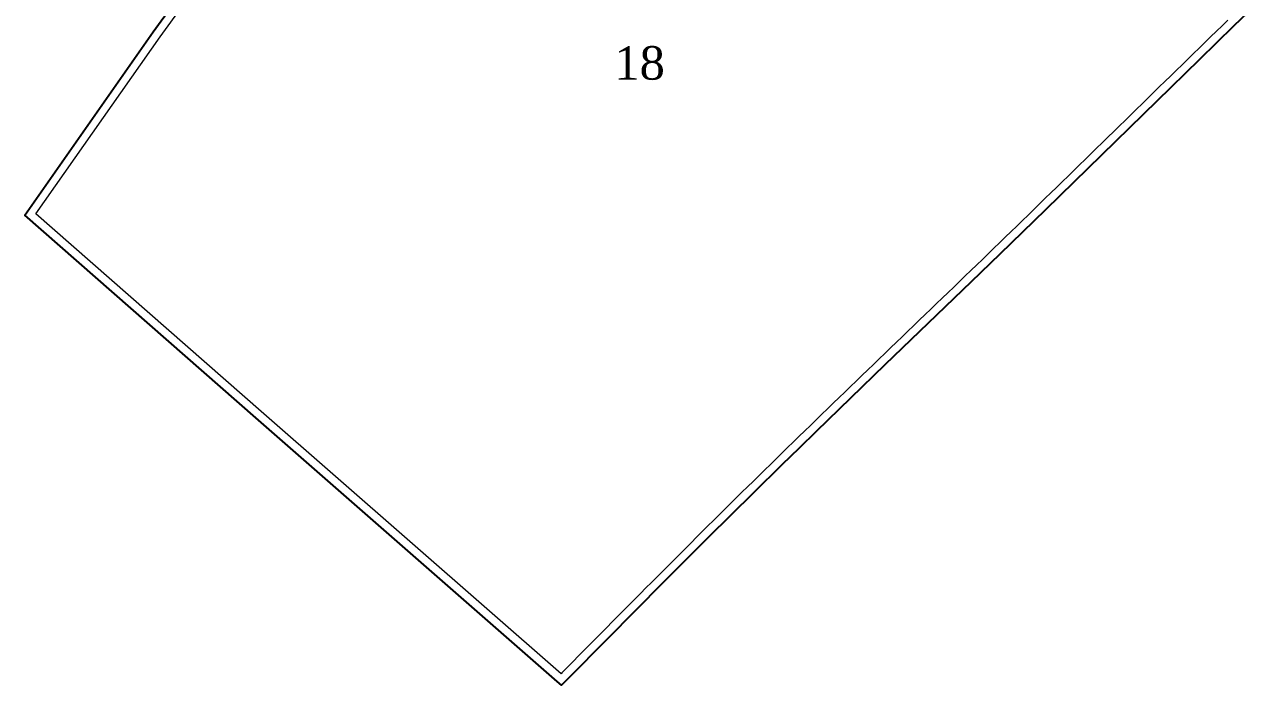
# Model space of a CAD drawing. Extents: x 709175 to 711772, y 7862468 to 7865374.
# Drawn here: x 709175 to 709914, y 7862468 to 7862862 of the extents above; entities that cross this region are included whole.
import ezdxf
from ezdxf.enums import TextEntityAlignment as Align

# ---------------------------------------------------------------- set-up
doc = ezdxf.new("R2010")
doc.units = 0
for name, color, linetype in [('NUMERAÇÕES', 7, 'Continuous'), ('Perimetro', 1, 'Continuous'), ('ÁREAS', 7, 'Continuous')]:
    doc.layers.add(name, color=color, linetype=linetype)
doc.layers.add('NUMERAÇÕES DOS TALHÕES', color=7, linetype='Continuous', true_color=0xffffff)
doc.layers.add('TALHÕES', color=3, linetype='Continuous', lineweight=9, true_color=0x00ff00)
doc.styles.add('AREAS', font='times.ttf')

# ---------------------------------------------------------------- blocks, each defined once
blk = doc.blocks.new('area_de_talhao')
at = {"layer": 'NUMERAÇÕES', "linetype": 'Continuous', "style": 'AREAS'}
blk.add_attdef('NRO', text='', height=20, dxfattribs=at).set_placement((0, 6.08), align=Align.CENTER)
at = {"layer": 'ÁREAS', "linetype": 'Continuous', "style": 'AREAS', "flags": 1}
for tag, height, p in [('AREAREAL', 0.001, (0, 0)), ('AREA', 20, (0, -23.92))]:
    blk.add_attdef(tag, text='', height=height, dxfattribs=at).set_placement(p, align=Align.CENTER)

msp = doc.modelspace()

# ---------------------------------------------------------------- linework, layer by layer
at = {"layer": 'Perimetro', "color": 1}
msp.add_lwpolyline([(709913.9, 7862877.95), (709896.8, 7862861.36), (709876.32, 7862841.42), (709859.29, 7862824.79), (709801.42, 7862768.23), (709784.38, 7862751.62), (709770.73, 7862738.35), (709757.06, 7862725.09), (709739.95, 7862708.55), (709688.55, 7862658.99), (709668, 7862639.14), (709647.49, 7862619.26), (709637.25, 7862609.3), (709627.03, 7862599.33), (709610.03, 7862582.66), (709596.48, 7862569.29), (709582.96, 7862555.87), (709569.48, 7862542.42), (709556.04, 7862528.93), (709539.26, 7862512.05), (709522.52, 7862495.13), (709499.11, 7862471.41), (709495.31, 7862467.6), (709492.81, 7862469.77), (709312.66, 7862627.31), (709174.72, 7862748.38), (709251.45, 7862857.97), (709320.24, 7862952.7)], dxfattribs=at)
at = {"layer": 'TALHÕES'}
msp.add_lwpolyline([(709893.32, 7862864.95), (709889.9, 7862861.62), (709886.48, 7862858.3), (709883.07, 7862854.98), (709879.66, 7862851.65), (709876.24, 7862848.33), (709872.83, 7862845), (709869.42, 7862841.67), (709866.01, 7862838.35), (709862.61, 7862835.02), (709859.2, 7862831.69), (709855.79, 7862828.36), (709852.39, 7862825.04), (709848.98, 7862821.71), (709845.58, 7862818.38), (709842.17, 7862815.05), (709838.77, 7862811.72), (709835.36, 7862808.39), (709831.96, 7862805.07), (709828.56, 7862801.74), (709825.16, 7862798.41), (709821.75, 7862795.08), (709818.35, 7862791.76), (709814.95, 7862788.43), (709811.54, 7862785.1), (709808.14, 7862781.78), (709804.73, 7862778.45), (709801.33, 7862775.13), (709797.93, 7862771.81), (709794.52, 7862768.48), (709791.11, 7862765.16), (709787.71, 7862761.84), (709784.3, 7862758.52), (709780.89, 7862755.2), (709777.48, 7862751.88), (709774.07, 7862748.56), (709770.66, 7862745.25), (709767.25, 7862741.93), (709763.83, 7862738.62), (709760.42, 7862735.31), (709757, 7862732), (709753.58, 7862728.69), (709750.17, 7862725.38), (709746.75, 7862722.07), (709743.32, 7862718.76), (709739.9, 7862715.45), (709736.48, 7862712.15), (709733.05, 7862708.84), (709729.63, 7862705.54), (709726.2, 7862702.23), (709722.78, 7862698.93), (709719.35, 7862695.63), (709715.92, 7862692.32), (709712.5, 7862689.02), (709709.07, 7862685.72), (709705.64, 7862682.41), (709702.21, 7862679.11), (709698.79, 7862675.8), (709695.36, 7862672.5), (709691.93, 7862669.2), (709688.5, 7862665.89), (709685.08, 7862662.59), (709681.65, 7862659.28), (709678.22, 7862655.97), (709674.8, 7862652.66), (709671.37, 7862649.36), (709667.95, 7862646.05), (709664.52, 7862642.74), (709661.1, 7862639.43), (709657.68, 7862636.11), (709654.26, 7862632.8), (709650.84, 7862629.48), (709647.42, 7862626.17), (709644, 7862622.85), (709640.59, 7862619.53), (709637.17, 7862616.21), (709633.76, 7862612.88), (709630.35, 7862609.56), (709626.94, 7862606.23), (709623.53, 7862602.9), (709620.13, 7862599.57), (709616.72, 7862596.24), (709613.32, 7862592.9), (709609.92, 7862589.57), (709606.53, 7862586.23), (709603.13, 7862582.88), (709599.74, 7862579.54), (709596.35, 7862576.19), (709592.96, 7862572.84), (709589.57, 7862569.49), (709586.19, 7862566.13), (709582.81, 7862562.78), (709579.43, 7862559.42), (709576.06, 7862556.05), (709572.69, 7862552.69), (709569.32, 7862549.32), (709565.95, 7862545.95), (709562.58, 7862542.58), (709559.22, 7862539.21), (709555.85, 7862535.84), (709552.49, 7862532.46), (709549.13, 7862529.09), (709545.78, 7862525.71), (709542.42, 7862522.33), (709539.07, 7862518.95), (709535.71, 7862515.57), (709532.36, 7862512.18), (709529.01, 7862508.8), (709525.66, 7862505.41), (709522.31, 7862502.03), (709518.96, 7862498.64), (709515.62, 7862495.26), (709512.27, 7862491.87), (709508.93, 7862488.48), (709505.58, 7862485.09), (709502.24, 7862481.7), (709498.89, 7862478.31), (709495.56, 7862474.93), (709495.07, 7862474.44), (709315.96, 7862631.08), (709181.39, 7862749.18), (709255.52, 7862855.06), (709324.28, 7862949.74)], dxfattribs=at)

# ---------------------------------------------------------------- block references
at = {"layer": 'NUMERAÇÕES DOS TALHÕES'}
ref = msp.add_blockref('area_de_talhao', (709541.97, 7862823.33), dxfattribs=at)
ref.add_attrib('NRO', '18', dxfattribs={"layer": 'NUMERAÇÕES', "height": 20, "style": 'AREAS'}).set_placement((709541.97, 7862829.41), align=Align.CENTER)

doc.saveas('drawing.dxf')
